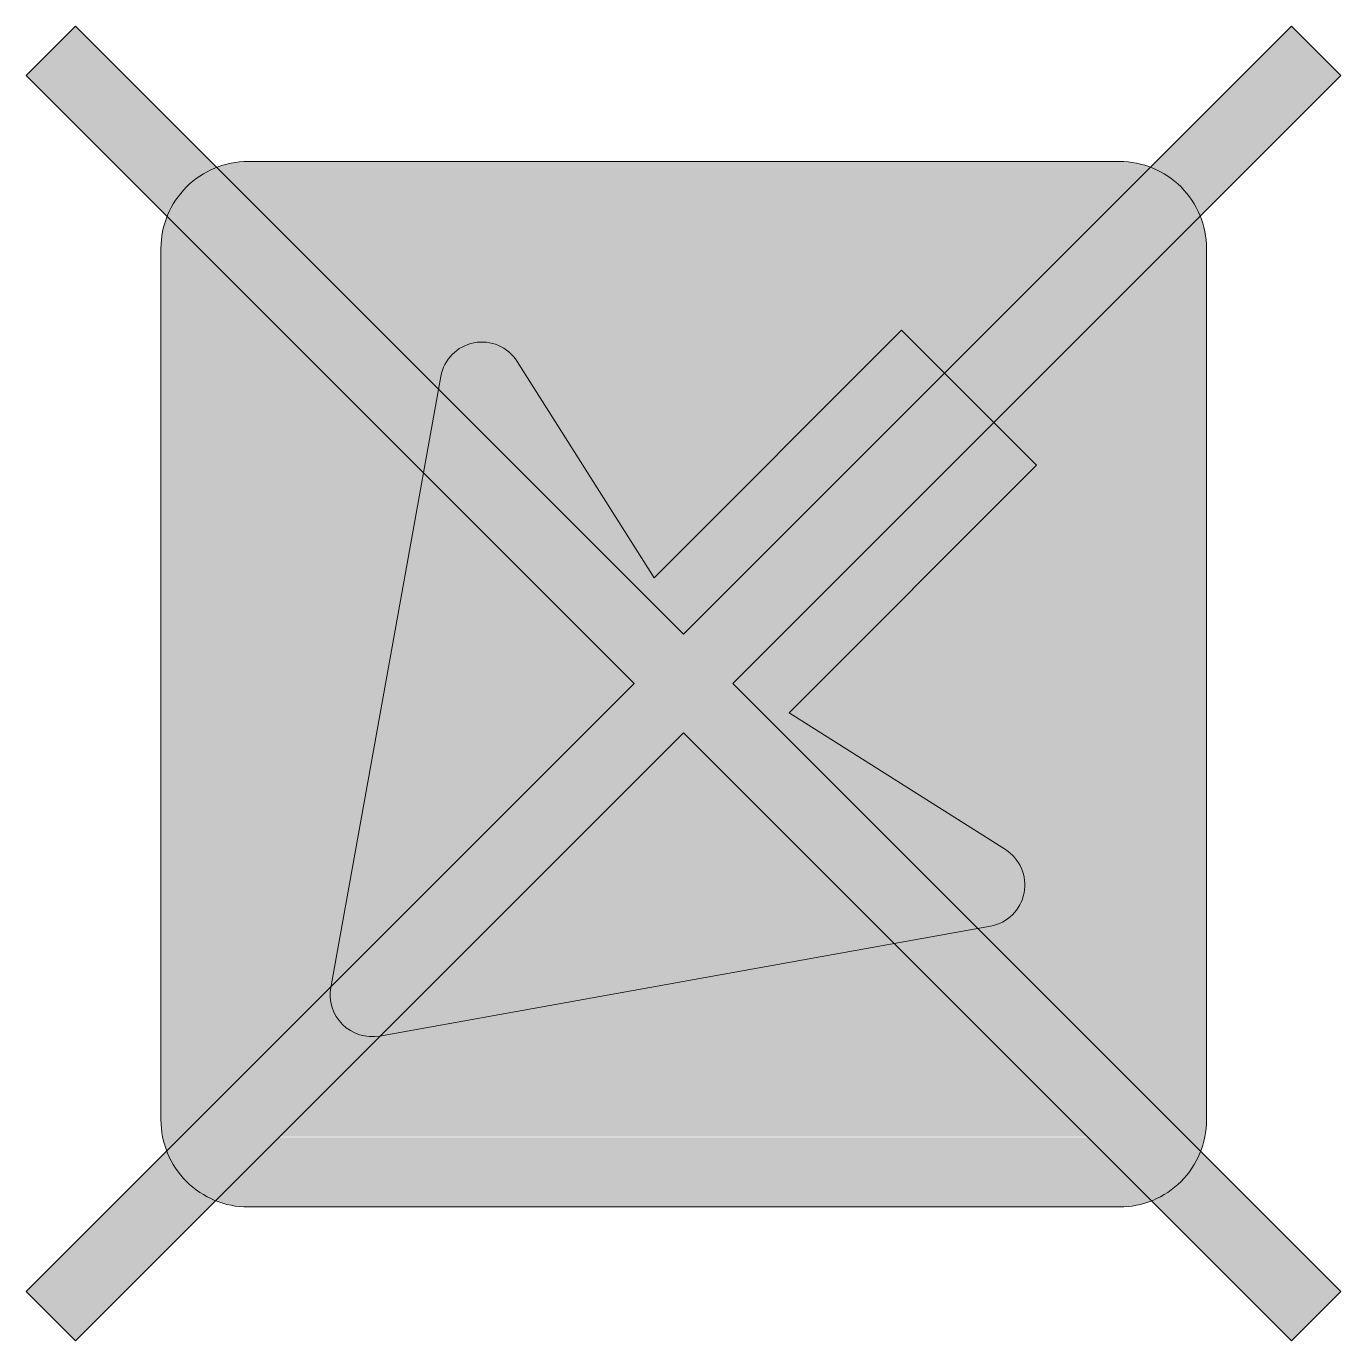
# Model space of a CAD drawing. Header units: millimetres. Extents: x -189 to 189, y -38 to 339.
import ezdxf

# ---------------------------------------------------------------- set-up
doc = ezdxf.new("R2010")
doc.units = ezdxf.units.MM

msp = doc.modelspace()

# ---------------------------------------------------------------- hatches: boundary and pattern name
at = {"lineweight": 0, "true_color": 0xff0000, "extrusion": (0, 0, -1)}
msp.add_hatch(color=1, dxfattribs=at).paths.add_polyline_path([(0.07, 164.35), (-174.36, 338.78), (-188.5, 324.64), (-14.07, 150.21), (-188.5, -24.22), (-174.36, -38.37), (0.07, 136.06), (174.5, -38.37), (188.64, -24.22), (14.21, 150.21), (188.64, 324.64), (174.5, 338.78)], flags=0)
at = {"lineweight": 0, "true_color": 0xf6f6f6}
h = msp.add_hatch(color=7, dxfattribs=at)
h.paths.add_polyline_path([(-150, 275), (-150, 25, 0.414214), (-125, 0), (125, 0, 0.414214), (150, 25), (150, 275, 0.414214), (125, 300), (-125, 300, 0.414214)])
h.paths.add_polyline_path([(-125, 290), (125, 290, -0.414214), (140, 275), (140, 25, -0.414214), (125, 10), (-125, 10, -0.414214), (-140, 25), (-140, 275, -0.414214)], flags=16)
at = {"lineweight": 0, "true_color": 0x1e1e1d}
h = msp.add_hatch(color=250, dxfattribs=at)
h.paths.add_polyline_path([(-140, 275), (-140, 25, 0.414214), (-125, 10), (125, 10, 0.414214), (140, 25), (140, 275, 0.414214), (125, 290), (-125, 290, 0.414214)])
h.paths.add_polyline_path([(-125, 280), (125, 280, -0.414214), (130, 275), (130, 25, -0.414214), (125, 20), (-125, 20, -0.414214), (-130, 25), (-130, 275, -0.414214)], flags=16)
at = {"true_color": 0xf6f6f6, "extrusion": (0, 0, -1)}
h = msp.add_hatch(color=7, dxfattribs=at)
h.paths.add_polyline_path([(-124.93, 20.21), (125.07, 20.21, 0.414214), (130.07, 25.21), (130.07, 275.21, 0.414214), (125.07, 280.21), (-124.93, 280.21, 0.414214), (-129.93, 275.21), (-129.93, 25.21, 0.414214)])
h.paths.add_polyline_path([(-87.99, 80.59, -0.683974), (-92.29, 102.54), (-30.23, 141.8), (-101.24, 212.82), (-62.51, 251.56), (8.51, 180.54), (47.77, 242.6, -0.683974), (69.72, 238.31), (101.25, 62.99, -0.522743), (87.32, 49.06)], flags=16)
at = {"lineweight": 0, "true_color": 0x1e1e1d}
msp.add_hatch(color=250, dxfattribs=at).paths.add_polyline_path([(87.99, 80.59, 0.683974), (92.29, 102.54), (30.23, 141.8), (101.24, 212.82), (62.51, 251.56), (-8.51, 180.54), (-47.77, 242.6, 0.683974), (-69.72, 238.31), (-101.25, 62.99, 0.522743), (-87.32, 49.06)])

# ---------------------------------------------------------------- linework, layer by layer
at = {"color": 1, "lineweight": 0, "flags": 128}
msp.add_lwpolyline([(-0.07, 164.35), (174.36, 338.78), (188.5, 324.64), (14.07, 150.21), (188.5, -24.22), (174.36, -38.37), (-0.07, 136.06), (-174.5, -38.37), (-188.64, -24.22), (-14.21, 150.21), (-188.64, 324.64), (-174.5, 338.78)], close=True, dxfattribs=at)
at = {"color": 7, "lineweight": 0, "flags": 128}
msp.add_lwpolyline([(-125, 300), (125, 300, -0.414214), (150, 275), (150, 25, -0.414214), (125, 0), (-125, 0, -0.414214), (-150, 25), (-150, 275, -0.414214)], format="xyb", close=True, dxfattribs=at)
at = {"color": 250, "lineweight": 0, "true_color": 0x1e1e1d, "flags": 128}
msp.add_lwpolyline([(87.99, 80.59, 0.683974), (92.29, 102.54), (30.23, 141.8), (101.24, 212.82), (62.51, 251.56), (-8.51, 180.54), (-47.77, 242.6, 0.683974), (-69.72, 238.31), (-101.25, 62.99, 0.522743), (-87.32, 49.06)], format="xyb", close=True, dxfattribs=at)

doc.saveas('drawing.dxf')
